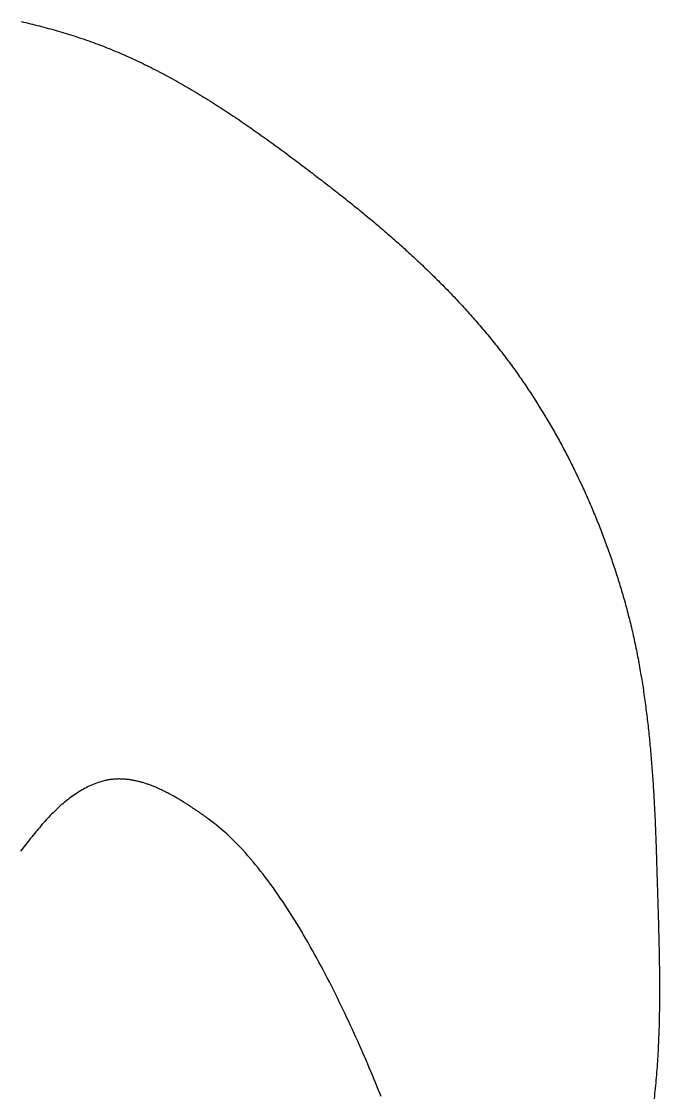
# Model space of a CAD drawing. Extents: x -91 to 271, y -72 to 72.
# Drawn here: x 41.73 to 49.97, y 34.6 to 48.49 of the extents above; entities that cross this region are included whole.
import ezdxf

# ---------------------------------------------------------------- set-up
doc = ezdxf.new("R2010")
doc.units = 0
doc.layers.get('0').update_dxf_attribs({"linetype": 'CONTINUOUS'})

# ---------------------------------------------------------------- blocks, each defined once
blk = doc.blocks.new('A$C4F693466')
at = {"color": 7}
for points in [[(13.4862, -41.731, 0), (13.4793, -41.7603, 0), (13.4723, -41.7896, 0), (13.4653, -41.8188, 0), (13.4581, -41.848, 0), (13.4508, -41.8772, 0), (13.4434, -41.9064, 0), (13.436, -41.9355, 0), (13.4284, -41.9645, 0), (13.4208, -41.9936, 0), (13.4131, -42.0225, 0), (13.4053, -42.0515, 0), (13.3974, -42.0804, 0), (13.3894, -42.1092, 0), (13.3813, -42.138, 0), (13.3731, -42.1668, 0), (13.3649, -42.1955, 0), (13.3566, -42.2242, 0), (13.3481, -42.2529, 0), (13.3396, -42.2815, 0), (13.3311, -42.31, 0), (13.3224, -42.3385, 0), (13.3137, -42.3669, 0), (13.3048, -42.3953, 0)], [(3.67791, -42.7893, 0), (3.67177, -42.7672, 0), (3.66517, -42.7452, 0), (3.6581, -42.7235, 0), (3.65057, -42.7019, 0), (3.6426, -42.6805, 0), (3.63419, -42.6593, 0), (3.62535, -42.6382, 0), (3.61608, -42.6173, 0), (3.60639, -42.5966, 0), (3.59629, -42.576, 0), (3.58579, -42.5556, 0), (3.57489, -42.5354, 0), (3.5636, -42.5153, 0), (3.55193, -42.4953, 0), (3.53988, -42.4755, 0), (3.52747, -42.4558, 0), (3.5147, -42.4363, 0), (3.50157, -42.4169, 0), (3.4881, -42.3977, 0), (3.47429, -42.3785, 0), (3.46015, -42.3596, 0), (3.44569, -42.3407, 0), (3.43091, -42.3219, 0), (3.41582, -42.3033, 0), (3.40043, -42.2848, 0), (3.38474, -42.2664, 0), (3.36877, -42.2481, 0), (3.35251, -42.23, 0), (3.33599, -42.2119, 0), (3.3192, -42.194, 0), (3.30215, -42.1761, 0), (3.28485, -42.1583, 0), (3.26731, -42.1407, 0), (3.24953, -42.1231, 0), (3.23152, -42.1056, 0), (3.21329, -42.0882, 0), (3.19484, -42.0709, 0), (3.17619, -42.0536, 0), (3.15734, -42.0365, 0), (3.1383, -42.0194, 0), (3.11907, -42.0024, 0), (3.09966, -41.9854, 0), (3.08009, -41.9686, 0), (3.06034, -41.9517, 0), (3.04045, -41.935, 0), (3.0204, -41.9183, 0), (3.00022, -41.9016, 0), (2.97989, -41.885, 0), (2.95945, -41.8685, 0), (2.93888, -41.852, 0), (2.9182, -41.8355, 0), (2.89741, -41.8191, 0), (2.87653, -41.8028, 0), (2.85556, -41.7864, 0), (2.8345, -41.7701, 0), (2.81337, -41.7538, 0), (2.79217, -41.7376, 0), (2.7709, -41.7213, 0)], [(13.3048, -42.3953, 0), (13.2954, -42.4252, 0), (13.2858, -42.455, 0), (13.2761, -42.4847, 0), (13.2662, -42.5144, 0), (13.2562, -42.544, 0), (13.246, -42.5735, 0), (13.2357, -42.603, 0), (13.2252, -42.6325, 0), (13.2146, -42.6619, 0), (13.2038, -42.6912, 0), (13.1929, -42.7205, 0), (13.1818, -42.7497, 0), (13.1706, -42.7789, 0), (13.1593, -42.808, 0), (13.1478, -42.837, 0), (13.1362, -42.866, 0), (13.1244, -42.895, 0), (13.1125, -42.9239, 0), (13.1005, -42.9527, 0), (13.0883, -42.9815, 0), (13.076, -43.0103, 0), (13.0636, -43.039, 0), (13.051, -43.0676, 0), (13.0383, -43.0962, 0), (13.0255, -43.1247, 0), (13.0126, -43.1532, 0), (12.9995, -43.1816, 0), (12.9863, -43.21, 0), (12.973, -43.2383, 0), (12.9596, -43.2666, 0), (12.946, -43.2948, 0), (12.9324, -43.323, 0), (12.9186, -43.3511, 0), (12.9047, -43.3792, 0), (12.8906, -43.4073, 0), (12.8765, -43.4352, 0), (12.8623, -43.4632, 0), (12.8479, -43.4911, 0), (12.8334, -43.5189, 0), (12.8189, -43.5467, 0), (12.8042, -43.5744, 0), (12.7894, -43.6021, 0), (12.7745, -43.6298, 0), (12.7595, -43.6574, 0), (12.7444, -43.685, 0), (12.7292, -43.7125, 0), (12.7139, -43.7399, 0), (12.6985, -43.7674, 0), (12.683, -43.7947, 0), (12.6674, -43.8221, 0), (12.6518, -43.8494, 0), (12.636, -43.8766, 0), (12.6201, -43.9038, 0), (12.6041, -43.931, 0), (12.5881, -43.9581, 0), (12.572, -43.9851, 0), (12.5557, -44.0122, 0), (12.5394, -44.0392, 0), (12.523, -44.0661, 0), (12.5065, -44.093, 0), (12.49, -44.1199, 0), (12.4733, -44.1467, 0), (12.4566, -44.1735, 0), (12.4398, -44.2002, 0), (12.4229, -44.2269, 0), (12.4059, -44.2535, 0), (12.3889, -44.2801, 0), (12.3718, -44.3067, 0), (12.3546, -44.3333, 0), (12.3374, -44.3597, 0), (12.3201, -44.3862, 0), (12.3027, -44.4126, 0), (12.2852, -44.439, 0), (12.2677, -44.4653, 0), (12.2501, -44.4916, 0), (12.2324, -44.5179, 0), (12.2147, -44.5441, 0), (12.197, -44.5703, 0), (12.1791, -44.5965, 0), (12.1612, -44.6226, 0), (12.1433, -44.6486, 0), (12.1253, -44.6747, 0), (12.1072, -44.7007, 0), (12.0891, -44.7267, 0), (12.0709, -44.7526, 0), (12.0527, -44.7785, 0), (12.0344, -44.8044, 0), (12.0161, -44.8302, 0), (11.9978, -44.856, 0), (11.9794, -44.8817, 0), (11.9609, -44.9075, 0), (11.9424, -44.9332, 0), (11.9239, -44.9588, 0), (11.9053, -44.9845, 0), (11.8867, -45.0101, 0), (11.868, -45.0356, 0), (11.8493, -45.0611, 0), (11.8306, -45.0866, 0), (11.8118, -45.1121, 0), (11.793, -45.1375, 0), (11.7741, -45.1629, 0), (11.7553, -45.1883, 0), (11.7364, -45.2137, 0), (11.7175, -45.239, 0), (11.6985, -45.2643, 0), (11.6795, -45.2895, 0), (11.6605, -45.3147, 0), (11.6415, -45.3399, 0), (11.6224, -45.3651, 0), (11.6034, -45.3902, 0), (11.5843, -45.4153, 0), (11.5652, -45.4404, 0), (11.546, -45.4655, 0), (11.5269, -45.4905, 0), (11.5077, -45.5155, 0), (11.4886, -45.5404, 0), (11.4694, -45.5654, 0), (11.4502, -45.5903, 0), (11.431, -45.6152, 0), (11.4117, -45.6401, 0), (11.3925, -45.6649, 0), (11.3733, -45.6897, 0), (11.3541, -45.7145, 0), (11.3348, -45.7392, 0), (11.3156, -45.764, 0), (11.2963, -45.7887, 0), (11.2771, -45.8134, 0)], [(3.19156, -44.1444, 0), (3.19816, -44.1351, 0), (3.20477, -44.1259, 0), (3.2114, -44.1165, 0), (3.21805, -44.1072, 0), (3.22471, -44.0978, 0), (3.23138, -44.0883, 0), (3.23806, -44.0788, 0), (3.24475, -44.0693, 0), (3.25144, -44.0598, 0), (3.25815, -44.0502, 0), (3.26485, -44.0405, 0), (3.27156, -44.0309, 0), (3.27828, -44.0212, 0), (3.28499, -44.0114, 0), (3.2917, -44.0016, 0), (3.29841, -43.9918, 0), (3.30511, -43.982, 0), (3.31181, -43.9721, 0), (3.3185, -43.9622, 0), (3.32518, -43.9523, 0), (3.33185, -43.9423, 0), (3.33851, -43.9323, 0), (3.34515, -43.9222, 0), (3.35178, -43.9122, 0), (3.3584, -43.9021, 0), (3.365, -43.8919, 0), (3.37157, -43.8818, 0), (3.37813, -43.8716, 0), (3.38467, -43.8614, 0), (3.39118, -43.8511, 0), (3.39766, -43.8408, 0), (3.40412, -43.8305, 0), (3.41055, -43.8202, 0), (3.41696, -43.8098, 0), (3.42333, -43.7995, 0), (3.42966, -43.789, 0), (3.43597, -43.7786, 0), (3.44224, -43.7682, 0), (3.44847, -43.7577, 0), (3.45466, -43.7472, 0), (3.46081, -43.7366, 0), (3.46693, -43.7261, 0), (3.47299, -43.7155, 0), (3.47902, -43.7049, 0), (3.485, -43.6943, 0), (3.49093, -43.6836, 0), (3.49681, -43.673, 0), (3.50264, -43.6623, 0), (3.50842, -43.6516, 0), (3.51415, -43.6408, 0), (3.51982, -43.6301, 0), (3.52544, -43.6193, 0), (3.531, -43.6085, 0), (3.53649, -43.5977, 0), (3.54193, -43.5869, 0), (3.54731, -43.5761, 0), (3.55262, -43.5652, 0), (3.55787, -43.5543, 0), (3.56305, -43.5435, 0), (3.56816, -43.5326, 0), (3.5732, -43.5216, 0), (3.57818, -43.5107, 0), (3.58307, -43.4998, 0), (3.5879, -43.4888, 0), (3.59265, -43.4778, 0), (3.59732, -43.4668, 0), (3.60192, -43.4558, 0), (3.60643, -43.4448, 0), (3.61086, -43.4338, 0), (3.61521, -43.4228, 0), (3.61948, -43.4117, 0), (3.62366, -43.4007, 0), (3.62775, -43.3896, 0), (3.63175, -43.3785, 0), (3.63567, -43.3674, 0), (3.63949, -43.3564, 0), (3.64322, -43.3453, 0), (3.64685, -43.3341, 0), (3.65038, -43.323, 0), (3.65382, -43.3119, 0), (3.65716, -43.3008, 0), (3.6604, -43.2896, 0), (3.66354, -43.2785, 0), (3.66657, -43.2674, 0), (3.6695, -43.2562, 0), (3.67232, -43.245, 0), (3.67504, -43.2339, 0), (3.67764, -43.2227, 0), (3.68013, -43.2116, 0), (3.68251, -43.2004, 0), (3.68478, -43.1892, 0), (3.68693, -43.178, 0), (3.68896, -43.1669, 0), (3.69088, -43.1557, 0), (3.69267, -43.1445, 0), (3.69435, -43.1334, 0), (3.6959, -43.1222, 0), (3.69732, -43.111, 0), (3.69862, -43.0998, 0), (3.6998, -43.0887, 0), (3.70084, -43.0775, 0), (3.70176, -43.0663, 0), (3.70254, -43.0552, 0), (3.70319, -43.044, 0), (3.7037, -43.0328, 0), (3.70408, -43.0217, 0), (3.70432, -43.0106, 0), (3.70442, -42.9994, 0), (3.70438, -42.9883, 0), (3.7042, -42.9771, 0), (3.70387, -42.966, 0), (3.7034, -42.9549, 0), (3.70278, -42.9438, 0), (3.70202, -42.9327, 0), (3.7011, -42.9216, 0), (3.70004, -42.9105, 0), (3.69882, -42.8994, 0), (3.69744, -42.8884, 0), (3.69591, -42.8773, 0), (3.69423, -42.8663, 0), (3.69239, -42.8552, 0), (3.69038, -42.8442, 0), (3.68822, -42.8332, 0), (3.68589, -42.8222, 0), (3.68339, -42.8112, 0), (3.68074, -42.8002, 0), (3.67791, -42.7893, 0)], [(-0.396284, -46.3786, 0), (-0.35148, -46.3606, 0), (-0.306187, -46.3422, 0), (-0.260424, -46.3235, 0), (-0.21421, -46.3045, 0), (-0.167564, -46.2852, 0), (-0.120504, -46.2656, 0), (-0.073049, -46.2457, 0), (-0.025219, -46.2255, 0), (0.02297, -46.205, 0), (0.071496, -46.1842, 0), (0.120343, -46.1631, 0), (0.16949, -46.1417, 0), (0.21892, -46.12, 0), (0.268614, -46.098, 0), (0.318553, -46.0758, 0), (0.368717, -46.0532, 0), (0.419089, -46.0304, 0), (0.46965, -46.0073, 0), (0.52038, -45.984, 0), (0.571261, -45.9604, 0), (0.622275, -45.9365, 0), (0.673403, -45.9123, 0), (0.724625, -45.8879, 0), (0.775923, -45.8632, 0), (0.827279, -45.8382, 0), (0.878673, -45.813, 0), (0.930087, -45.7876, 0), (0.981503, -45.7619, 0), (1.0329, -45.7359, 0), (1.08426, -45.7097, 0), (1.13557, -45.6833, 0), (1.1868, -45.6566, 0), (1.23794, -45.6297, 0), (1.28897, -45.6025, 0), (1.33987, -45.5751, 0), (1.39062, -45.5475, 0), (1.4412, -45.5197, 0), (1.49159, -45.4916, 0), (1.54178, -45.4633, 0), (1.59175, -45.4348, 0), (1.64147, -45.4061, 0), (1.69093, -45.3772, 0), (1.74012, -45.348, 0), (1.789, -45.3186, 0), (1.83756, -45.2891, 0), (1.88579, -45.2593, 0), (1.93367, -45.2293, 0), (1.98117, -45.1992, 0), (2.02827, -45.1688, 0), (2.07497, -45.1383, 0), (2.12124, -45.1075, 0), (2.16705, -45.0766, 0), (2.2124, -45.0454, 0), (2.25727, -45.0141, 0), (2.30162, -44.9827, 0), (2.34546, -44.951, 0), (2.38875, -44.9192, 0), (2.43148, -44.8871, 0), (2.47363, -44.855, 0), (2.51518, -44.8226, 0), (2.55611, -44.7901, 0), (2.59641, -44.7574, 0), (2.63605, -44.7246, 0), (2.67502, -44.6916, 0), (2.7133, -44.6584, 0), (2.75086, -44.6251, 0), (2.78769, -44.5917, 0), (2.82378, -44.5581, 0), (2.8591, -44.5243, 0), (2.89363, -44.4905, 0), (2.92735, -44.4564, 0), (2.96026, -44.4223, 0), (2.99232, -44.388, 0), (3.02351, -44.3536, 0), (3.05383, -44.319, 0), (3.08325, -44.2843, 0), (3.11175, -44.2495, 0), (3.13932, -44.2146, 0), (3.16593, -44.1796, 0), (3.19156, -44.1444, 0)], [(11.2771, -45.8134, 0), (11.261, -45.834, 0), (11.2449, -45.8546, 0), (11.2287, -45.8752, 0), (11.2125, -45.8958, 0), (11.1963, -45.9163, 0), (11.18, -45.9368, 0), (11.1637, -45.9573, 0), (11.1474, -45.9778, 0), (11.131, -45.9983, 0), (11.1146, -46.0188, 0), (11.0981, -46.0392, 0), (11.0817, -46.0596, 0), (11.0651, -46.08, 0), (11.0486, -46.1004, 0), (11.032, -46.1207, 0), (11.0154, -46.141, 0), (10.9987, -46.1613, 0), (10.9821, -46.1816, 0), (10.9653, -46.2019, 0), (10.9486, -46.2221, 0), (10.9318, -46.2423, 0), (10.9149, -46.2625, 0), (10.8981, -46.2826, 0), (10.8812, -46.3028, 0), (10.8642, -46.3229, 0), (10.8472, -46.3429, 0), (10.8302, -46.363, 0), (10.8132, -46.383, 0), (10.7961, -46.403, 0), (10.7789, -46.4229, 0), (10.7618, -46.4429, 0), (10.7446, -46.4628, 0), (10.7273, -46.4826, 0), (10.7101, -46.5025, 0), (10.6927, -46.5223, 0), (10.6754, -46.5421, 0), (10.658, -46.5618, 0), (10.6406, -46.5815, 0), (10.6231, -46.6012, 0), (10.6056, -46.6209, 0), (10.588, -46.6405, 0), (10.5705, -46.6601, 0), (10.5528, -46.6796, 0), (10.5352, -46.6991, 0), (10.5175, -46.7186, 0), (10.4997, -46.738, 0), (10.4819, -46.7574, 0), (10.4641, -46.7768, 0), (10.4463, -46.7961, 0), (10.4284, -46.8154, 0), (10.4104, -46.8347, 0), (10.3924, -46.8539, 0), (10.3744, -46.8731, 0), (10.3564, -46.8922, 0), (10.3383, -46.9113, 0), (10.3201, -46.9304, 0), (10.3019, -46.9494, 0), (10.2837, -46.9683, 0), (10.2654, -46.9873, 0), (10.2471, -47.0062, 0), (10.2288, -47.025, 0), (10.2104, -47.0438, 0), (10.192, -47.0626, 0), (10.1735, -47.0813, 0), (10.155, -47.1, 0), (10.1364, -47.1186, 0), (10.1178, -47.1372, 0), (10.0992, -47.1557, 0), (10.0805, -47.1742, 0), (10.0618, -47.1927, 0), (10.043, -47.2111, 0), (10.0242, -47.2294, 0), (10.0053, -47.2477, 0), (9.98642, -47.266, 0), (9.96747, -47.2842, 0), (9.94849, -47.3023, 0), (9.92946, -47.3205, 0), (9.91039, -47.3385, 0), (9.89127, -47.3565, 0), (9.87211, -47.3745, 0), (9.85291, -47.3924, 0), (9.83366, -47.4102, 0), (9.81437, -47.428, 0), (9.79503, -47.4458, 0), (9.77565, -47.4635, 0), (9.75623, -47.4811, 0), (9.73676, -47.4987, 0), (9.71724, -47.5163, 0), (9.69768, -47.5337, 0), (9.67808, -47.5512, 0), (9.65843, -47.5685, 0), (9.63873, -47.5858, 0), (9.61899, -47.6031, 0), (9.5992, -47.6203, 0), (9.57937, -47.6374, 0), (9.55949, -47.6545, 0), (9.53956, -47.6716, 0), (9.51959, -47.6885, 0), (9.49958, -47.7054, 0), (9.47951, -47.7223, 0), (9.4594, -47.7391, 0), (9.43924, -47.7558, 0), (9.41904, -47.7725, 0), (9.39879, -47.7891, 0), (9.37849, -47.8056, 0), (9.35814, -47.8221, 0), (9.33775, -47.8385, 0), (9.31731, -47.8549, 0), (9.29682, -47.8711, 0), (9.27628, -47.8874, 0), (9.2557, -47.9035, 0), (9.23507, -47.9196, 0), (9.21439, -47.9357, 0), (9.19366, -47.9516, 0), (9.17288, -47.9675, 0), (9.15206, -47.9834, 0), (9.13118, -47.9991, 0), (9.11026, -48.0148, 0), (9.08929, -48.0305, 0), (9.06827, -48.046, 0), (9.0472, -48.0615, 0), (9.02608, -48.0769, 0), (9.00491, -48.0923, 0), (8.98369, -48.1076, 0), (8.96242, -48.1228, 0), (8.9411, -48.1379, 0), (8.91973, -48.153, 0)], [(8.91973, -48.153, 0), (8.8995, -48.1672, 0), (8.87922, -48.1813, 0), (8.8589, -48.1954, 0), (8.83854, -48.2094, 0), (8.81813, -48.2233, 0), (8.79768, -48.2372, 0), (8.77719, -48.2511, 0), (8.75665, -48.2648, 0), (8.73607, -48.2786, 0), (8.71546, -48.2922, 0), (8.69479, -48.3059, 0), (8.67409, -48.3194, 0), (8.65335, -48.3329, 0), (8.63257, -48.3464, 0), (8.61174, -48.3598, 0), (8.59088, -48.3731, 0), (8.56997, -48.3864, 0), (8.54903, -48.3996, 0), (8.52805, -48.4128, 0), (8.50703, -48.4259, 0), (8.48596, -48.4389, 0), (8.46486, -48.4519, 0), (8.44373, -48.4648, 0), (8.42255, -48.4777, 0), (8.40133, -48.4906, 0), (8.38008, -48.5033, 0), (8.35879, -48.516, 0), (8.33747, -48.5287, 0), (8.3161, -48.5413, 0), (8.2947, -48.5539, 0), (8.27327, -48.5663, 0), (8.2518, -48.5788, 0), (8.23029, -48.5911, 0), (8.20874, -48.6035, 0), (8.18717, -48.6157, 0), (8.16555, -48.6279, 0), (8.1439, -48.6401, 0), (8.12222, -48.6522, 0), (8.1005, -48.6642, 0), (8.07875, -48.6762, 0), (8.05697, -48.6881, 0), (8.03515, -48.7, 0), (8.0133, -48.7118, 0), (7.99142, -48.7235, 0), (7.9695, -48.7352, 0), (7.94755, -48.7469, 0), (7.92557, -48.7585, 0), (7.90356, -48.77, 0), (7.88151, -48.7814, 0), (7.85944, -48.7929, 0), (7.83733, -48.8042, 0), (7.81519, -48.8155, 0), (7.79302, -48.8267, 0), (7.77083, -48.8379, 0), (7.7486, -48.8491, 0), (7.72634, -48.8601, 0), (7.70405, -48.8711, 0), (7.68174, -48.8821, 0), (7.65939, -48.893, 0), (7.63702, -48.9038, 0), (7.61461, -48.9146, 0), (7.59218, -48.9253, 0), (7.56973, -48.936, 0), (7.54724, -48.9466, 0), (7.52473, -48.9572, 0), (7.50218, -48.9677, 0), (7.47962, -48.9781, 0), (7.45702, -48.9885, 0), (7.4344, -48.9988, 0), (7.41176, -49.0091, 0), (7.38908, -49.0193, 0), (7.36639, -49.0294, 0), (7.34366, -49.0395, 0), (7.32092, -49.0496, 0), (7.29814, -49.0596, 0), (7.27535, -49.0695, 0), (7.25253, -49.0793, 0), (7.22968, -49.0892, 0), (7.20681, -49.0989, 0), (7.18392, -49.1086, 0), (7.161, -49.1182, 0), (7.13807, -49.1278, 0), (7.1151, -49.1373, 0), (7.09212, -49.1468, 0), (7.06912, -49.1562, 0), (7.04609, -49.1655, 0), (7.02304, -49.1748, 0), (6.99997, -49.1841, 0), (6.97688, -49.1932, 0), (6.95377, -49.2024, 0), (6.93063, -49.2114, 0), (6.90748, -49.2204, 0), (6.88431, -49.2294, 0), (6.86112, -49.2382, 0), (6.8379, -49.2471, 0), (6.81467, -49.2558, 0), (6.79142, -49.2645, 0), (6.76815, -49.2732, 0), (6.74487, -49.2818, 0), (6.72156, -49.2903, 0), (6.69824, -49.2988, 0), (6.6749, -49.3072, 0), (6.65154, -49.3156, 0), (6.62816, -49.3239, 0), (6.60477, -49.3321, 0), (6.58136, -49.3403, 0), (6.55794, -49.3485, 0), (6.5345, -49.3565, 0), (6.51104, -49.3645, 0), (6.48757, -49.3725, 0), (6.46408, -49.3804, 0), (6.44058, -49.3882, 0), (6.41706, -49.396, 0), (6.39353, -49.4037, 0), (6.36998, -49.4114, 0), (6.34642, -49.419, 0), (6.32285, -49.4266, 0), (6.29926, -49.434, 0), (6.27566, -49.4415, 0), (6.25205, -49.4488, 0), (6.22842, -49.4562, 0), (6.20478, -49.4634, 0), (6.18113, -49.4706, 0), (6.15747, -49.4778, 0), (6.1338, -49.4848, 0), (6.11011, -49.4919, 0), (6.08641, -49.4988, 0)], [(6.08641, -49.4988, 0), (6.06008, -49.5065, 0), (6.03371, -49.514, 0), (6.00733, -49.5215, 0), (5.98092, -49.5289, 0), (5.95448, -49.5362, 0), (5.92803, -49.5434, 0), (5.90155, -49.5505, 0), (5.87504, -49.5575, 0), (5.84852, -49.5645, 0), (5.82197, -49.5713, 0), (5.7954, -49.5781, 0), (5.76881, -49.5848, 0), (5.74219, -49.5914, 0), (5.71556, -49.5979, 0), (5.6889, -49.6043, 0), (5.66223, -49.6106, 0), (5.63553, -49.6169, 0), (5.60881, -49.6231, 0), (5.58207, -49.6292, 0), (5.55532, -49.6352, 0), (5.52854, -49.6411, 0), (5.50174, -49.647, 0), (5.47493, -49.6527, 0), (5.44809, -49.6584, 0), (5.42124, -49.664, 0), (5.39437, -49.6696, 0), (5.36748, -49.6751, 0), (5.34057, -49.6804, 0), (5.31365, -49.6858, 0), (5.28671, -49.691, 0), (5.25975, -49.6962, 0), (5.23277, -49.7012, 0), (5.20578, -49.7063, 0), (5.17877, -49.7112, 0), (5.15175, -49.7161, 0), (5.12471, -49.7209, 0), (5.09765, -49.7256, 0), (5.07058, -49.7303, 0), (5.04349, -49.7348, 0), (5.01639, -49.7394, 0), (4.98928, -49.7438, 0), (4.96215, -49.7482, 0), (4.935, -49.7525, 0), (4.90785, -49.7568, 0), (4.88068, -49.7609, 0), (4.85349, -49.7651, 0), (4.82629, -49.7691, 0), (4.79908, -49.7731, 0), (4.77186, -49.777, 0), (4.74463, -49.7809, 0), (4.71738, -49.7847, 0), (4.69012, -49.7884, 0), (4.66285, -49.7921, 0), (4.63557, -49.7957, 0), (4.60828, -49.7993, 0), (4.58098, -49.8027, 0), (4.55367, -49.8062, 0), (4.52634, -49.8096, 0), (4.49901, -49.8129, 0), (4.47167, -49.8161, 0), (4.44431, -49.8193, 0), (4.41695, -49.8225, 0), (4.38958, -49.8256, 0), (4.3622, -49.8286, 0), (4.33482, -49.8316, 0), (4.30742, -49.8345, 0), (4.28002, -49.8374, 0), (4.25261, -49.8402, 0), (4.22519, -49.843, 0), (4.19776, -49.8457, 0), (4.17033, -49.8484, 0), (4.14289, -49.851, 0), (4.11544, -49.8536, 0), (4.08799, -49.8561, 0), (4.06053, -49.8586, 0), (4.03307, -49.861, 0), (4.0056, -49.8634, 0), (3.97813, -49.8657, 0), (3.95065, -49.868, 0), (3.92316, -49.8703, 0), (3.89568, -49.8725, 0), (3.86818, -49.8746, 0), (3.84069, -49.8767, 0), (3.81319, -49.8788, 0), (3.78568, -49.8808, 0), (3.75818, -49.8828, 0), (3.73067, -49.8847, 0), (3.70316, -49.8866, 0), (3.67564, -49.8885, 0), (3.64813, -49.8903, 0), (3.62061, -49.8921, 0), (3.59309, -49.8938, 0), (3.56557, -49.8956, 0), (3.53805, -49.8972, 0), (3.51052, -49.8989, 0), (3.483, -49.9005, 0), (3.45548, -49.902, 0), (3.42795, -49.9035, 0), (3.40043, -49.905, 0), (3.3729, -49.9065, 0), (3.34538, -49.9079, 0), (3.31786, -49.9093, 0), (3.29034, -49.9107, 0), (3.26282, -49.912, 0), (3.2353, -49.9133, 0), (3.20779, -49.9146, 0), (3.18027, -49.9158, 0), (3.15276, -49.917, 0), (3.12525, -49.9182, 0), (3.09775, -49.9194, 0), (3.07025, -49.9205, 0), (3.04275, -49.9216, 0), (3.01525, -49.9227, 0), (2.98776, -49.9238, 0), (2.96027, -49.9248, 0), (2.93279, -49.9258, 0), (2.90531, -49.9268, 0), (2.87784, -49.9277, 0), (2.85037, -49.9287, 0), (2.82291, -49.9296, 0), (2.79546, -49.9305, 0), (2.76801, -49.9314, 0), (2.74056, -49.9322, 0), (2.71312, -49.933, 0), (2.68569, -49.9339, 0), (2.65827, -49.9347, 0), (2.63085, -49.9354, 0)], [(2.63085, -49.9354, 0), (2.59636, -49.9364, 0), (2.56184, -49.9374, 0), (2.52731, -49.9384, 0), (2.49275, -49.9395, 0), (2.45817, -49.9405, 0), (2.42358, -49.9416, 0), (2.38896, -49.9427, 0), (2.35433, -49.9437, 0), (2.31968, -49.9448, 0), (2.28502, -49.9459, 0), (2.25033, -49.947, 0), (2.21563, -49.9481, 0), (2.18092, -49.9492, 0), (2.14619, -49.9503, 0), (2.11145, -49.9514, 0), (2.07669, -49.9525, 0), (2.04192, -49.9535, 0), (2.00714, -49.9546, 0), (1.97234, -49.9557, 0), (1.93754, -49.9567, 0), (1.90272, -49.9577, 0), (1.86789, -49.9588, 0), (1.83305, -49.9597, 0), (1.79821, -49.9607, 0), (1.76335, -49.9617, 0), (1.72849, -49.9626, 0), (1.69362, -49.9635, 0), (1.65874, -49.9644, 0), (1.62385, -49.9653, 0), (1.58896, -49.9661, 0), (1.55406, -49.9669, 0), (1.51916, -49.9676, 0), (1.48425, -49.9684, 0), (1.44934, -49.9691, 0), (1.41442, -49.9697, 0), (1.37951, -49.9703, 0), (1.34459, -49.9709, 0), (1.30967, -49.9714, 0), (1.27474, -49.9719, 0), (1.23982, -49.9723, 0), (1.2049, -49.9727, 0), (1.16997, -49.973, 0), (1.13505, -49.9733, 0), (1.10013, -49.9735, 0), (1.06521, -49.9737, 0), (1.0303, -49.9738, 0), (0.995382, -49.9739, 0), (0.960472, -49.9739, 0), (0.925567, -49.9738, 0), (0.890667, -49.9737, 0), (0.855771, -49.9734, 0), (0.820882, -49.9732, 0), (0.785999, -49.9728, 0), (0.751122, -49.9724, 0), (0.716254, -49.9719, 0), (0.681393, -49.9714, 0), (0.64654, -49.9707, 0), (0.611697, -49.97, 0), (0.576864, -49.9692, 0), (0.54204, -49.9684, 0), (0.507227, -49.9674, 0), (0.472426, -49.9664, 0), (0.437636, -49.9652, 0), (0.402859, -49.964, 0), (0.368094, -49.9627, 0), (0.333343, -49.9613, 0), (0.298606, -49.9598, 0), (0.263883, -49.9582, 0), (0.229176, -49.9565, 0), (0.194483, -49.9547, 0), (0.159808, -49.9528, 0), (0.125148, -49.9508, 0), (0.090506, -49.9487, 0), (0.055882, -49.9465, 0), (0.021276, -49.9442, 0), (-0.013311, -49.9418, 0), (-0.047879, -49.9393, 0), (-0.082427, -49.9366, 0), (-0.116954, -49.9339, 0), (-0.151461, -49.931, 0), (-0.185946, -49.928, 0), (-0.220409, -49.9249, 0), (-0.254849, -49.9216, 0), (-0.289266, -49.9183, 0), (-0.323659, -49.9148, 0), (-0.358028, -49.9112, 0), (-0.392372, -49.9074, 0), (-0.426691, -49.9035, 0)]]:
    blk.add_polyline3d(points, dxfattribs=at)

msp = doc.modelspace()

# ---------------------------------------------------------------- block references
at = {"rotation": 90}
msp.add_blockref('A$C4F693466', (0, 35), dxfattribs=at)

doc.saveas('drawing.dxf')
